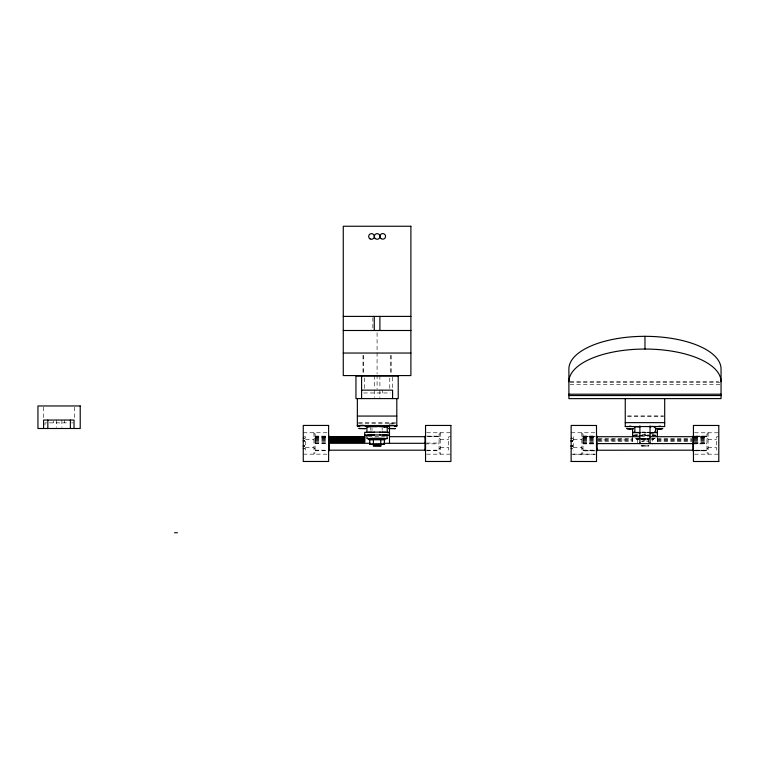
<?xml version="1.0" encoding="UTF-8"?>
<svg xmlns="http://www.w3.org/2000/svg" width="759" height="759" viewBox="0 0 759 759"><rect width="100%" height="100%" fill="white"/><g stroke="black" fill="none" stroke-linecap="round" stroke-linejoin="round"><path stroke-width="0.57" stroke-dasharray="3.79 2.85" d="M641.383 441.691L644.97 440.856L648.556 441.691M642.437 441.264L643.66 440.988M634.828 435.211L637.797 435.03M653.755 435.315L655.121 435.173L652.142 435.068M635.179 438.645L638.993 438.436M637.655 438.474C635.112 438.474 637.275 440.675 638.993 439.565M637.655 438.512L636.81 438.636M653.138 438.636L653.423 439.717L652.294 439.603L652.304 444.186M653.423 439.679L650.947 439.841M646.943 445.988L648.917 445.875L647.759 445.827M632.997 435.154L634.239 435.049M635.179 435.163L636.194 435.116M652.294 438.674L653.423 438.588M653.755 438.655L655.121 438.588L652.142 438.73M640.397 439.584L636.516 439.679L638.993 439.841M641.554 445.837L641.032 445.912L643.006 445.988M634.239 435.087L638.774 434.964L636.203 435.04M652.142 435.353L653.755 435.277M641.554 445.875L648.784 445.894M637.797 438.455L642.788 438.398M643.006 445.846L642.18 445.865L643.955 445.988M649.23 432.535L642.351 432.583M647.598 432.583L649.23 432.573M649.23 435.353L636.194 435.277M647.161 438.749L649.23 438.73M649.23 438.768L639.903 438.721M640.748 439.575L649.201 439.575M647.161 439.841L649.201 439.822L642.788 439.878L644.97 439.85M645.994 445.988L646.943 445.941M595.388 436.719L582.988 436.757L595.388 436.748M641.763 432.165L648.186 432.165M642.351 432.203L644.97 432.194M641.763 434.983L648.186 434.945M642.351 435.021L648.186 434.983M582.988 436.178L595.388 436.159M642.351 438.398L647.598 438.398M645.994 445.95L643.955 445.95M595.388 450.789L582.988 450.808L594.724 450.751M570.075 381.322L718.688 381.322M570.075 382.375L719.874 382.375M570.075 384.547L721.05 384.547M363.665 392.963L390.506 392.963M627.57 416.065L663.537 416.065M627.57 416.103L663.537 416.103M358.523 422.611L395.648 422.611M46.678 422.867L44.999 422.867L44.999 427.374M49.42 422.867L69.335 422.867M71.488 422.867L73.168 422.867M358.523 423.645L395.648 423.645M389.481 423.797L395.762 423.797M641.592 432.639L649.486 432.639M303.258 432.753L327.49 432.753M426.672 432.763L450.903 432.763M571.148 432.753L595.388 432.753M694.561 432.763L718.792 432.791M313.97 433.882L315.099 433.882L315.099 453.028L313.97 453.028M440.201 433.892L439.072 433.892L439.072 453.038L440.201 453.038M581.859 433.882L582.988 433.93L582.988 453.076L581.859 453.076M708.09 433.92L706.961 433.892L706.961 453.066L708.09 453.038M632.579 435.457L657.37 435.457M315.099 436.121L326.835 436.121M582.988 436.121L594.724 436.121M694.049 436.159L706.961 436.159L694.561 436.121M315.099 436.719L329.188 436.672M368.229 436.672L385.942 436.672M439.072 436.7L426.672 436.71L439.072 436.719M582.988 436.719L597.077 436.672M640.843 436.71L647.93 436.672M694.049 436.71L706.961 436.757L694.561 436.681M303.258 436.804L305.516 436.804L305.516 450.106M315.099 436.871L326.835 436.871M450.903 436.814L448.654 436.814L448.654 450.115M582.988 436.871L594.724 436.871M694.049 436.909L706.961 436.909M718.792 436.814L716.543 436.842L716.543 450.144M315.099 437.137L326.835 437.137M582.988 437.137L594.724 437.137M694.049 437.175L706.961 437.175M315.099 437.516L329.188 437.516M582.988 437.516L597.077 437.516M694.049 437.554L706.961 437.554M315.099 437.99L329.188 437.99M582.988 437.99L597.077 437.99M694.049 438.028L706.961 438.028M313.97 438.389L315.099 438.389M439.072 438.398L440.201 438.398M581.859 438.389L582.988 438.436M706.961 438.427L708.09 438.398M315.099 438.56L326.835 438.56M582.988 438.56L594.724 438.56M598.253 438.56L632.579 438.56M657.37 438.598L691.686 438.598M694.049 438.598L706.961 438.598M315.099 439.214L326.835 439.214M582.988 439.214L594.724 439.214M598.253 439.214L632.579 439.214M657.37 439.252L691.686 439.252M694.049 439.252L706.961 439.252M305.516 439.508L313.97 439.508M440.201 439.518L448.654 439.518M573.406 439.565L581.859 439.508M641.308 439.556L648.641 439.594M708.09 439.518L716.543 439.556M315.099 439.945L326.835 439.945M582.988 439.945L594.724 439.945M597.077 439.945L632.579 439.945M641.308 439.803L648.641 439.841M657.37 439.983L691.686 439.983M694.049 439.983L706.961 439.983M315.099 440.723L326.835 440.723M582.988 440.723L594.724 440.723M598.253 440.723L632.579 440.723M657.37 440.761L691.686 440.761M694.049 440.761L706.961 440.761M315.099 441.558L326.835 441.558M582.988 441.558L594.724 441.558M598.253 441.558L632.579 441.558M657.37 441.596L691.686 441.596M694.049 441.596L706.961 441.596M315.099 442.421L326.835 442.421M582.988 442.421L594.724 442.421M694.049 442.459L706.961 442.459M426.672 443.057L439.072 443.057M582.988 443.095L595.388 443.095M694.561 443.057L706.961 443.057M315.099 443.303L326.835 443.303M582.988 443.303L594.724 443.303M694.049 443.341L706.961 443.341M315.099 443.569L326.835 443.569M582.988 443.569L594.724 443.569M694.049 443.607L706.961 443.607M424.983 443.854L439.072 443.854M582.988 443.892L597.077 443.892M692.872 443.854L706.961 443.854M305.516 447.393L313.97 447.393M440.201 447.402L448.654 447.402M573.406 447.393L581.859 447.44M708.09 447.402L716.543 447.43M313.97 448.522L315.099 448.522M439.072 448.531L440.201 448.531M581.859 448.569L582.988 448.522M706.961 448.56L708.09 448.531M315.099 450.191L326.835 450.191M582.988 450.191L594.724 450.191M694.049 450.239L706.961 450.239L694.561 450.201M582.988 450.248L595.388 450.239M315.099 450.751L326.835 450.751M694.049 450.789L706.961 450.789L694.561 450.751M303.258 454.157L327.49 454.157M426.672 454.167L450.903 454.167M573.292 454.157L595.388 454.157M694.561 454.167L718.792 454.195M571.148 454.205L595.388 454.205M426.672 436.121L439.072 436.14M426.672 450.201L439.072 450.201M426.672 450.751L439.072 450.77M642.351 432.545L644.97 432.554M642.788 438.711L644.97 438.721M644.97 439.556L647.161 439.556M647.598 432.165L649.23 432.222M651.175 434.964L647.598 434.983L649.23 435.03M647.161 438.398L650.046 438.417M652.028 434.973L653.736 435.04M639.903 438.768L634.828 438.55M652.142 435.03L655.71 435.087M650.947 438.474L654.77 438.541M636.194 435.315L634.828 435.173M652.294 438.474L653.138 438.55M636.81 438.598L637.655 438.674M646.288 440.988L647.512 441.264M708.09 432.763L708.09 454.195M657.37 437.791L657.37 443.303M648.641 439.556L648.641 444.062M644.97 432.602L644.97 435.457M637.645 439.679L637.645 444.186M632.579 437.753L632.579 442.421M581.859 432.753L581.859 454.205M573.406 436.804L573.406 450.153M440.201 432.763L440.201 454.167M392.583 377.185L392.583 388.969M391.17 355.297L391.17 373.324M390.752 355.297L390.752 373.324M389.765 377.935L389.765 389.671M382.716 390.145L382.716 392.963M382.156 428.038L382.156 430.277M379.898 375.582L379.898 388.494M379.898 390.145L379.898 397.536M377.081 332.755L377.081 351.493M377.081 352.66L377.081 373.741M377.081 374.918L377.081 388.969M374.263 375.582L374.263 388.494M374.263 390.145L374.263 397.536M372.859 317.585L372.859 329.33M372.014 428.161L372.014 430.533M370.715 427.934L370.715 430.192M364.405 377.935L364.405 389.671M363.419 355.297L363.419 373.324M362.992 355.297L362.992 373.324M313.97 432.753L313.97 454.157M74.581 407.137L74.581 418.873M64.714 420.05L64.714 422.867M61.887 420.05L61.915 427.44M56.28 420.05L56.28 427.44M53.443 420.989L53.443 422.867M43.586 407.137L43.586 420.05"/><path stroke-width="1.14" d="M640.074 442.905L639.903 443.607L639.903 425.837M365.563 425.884C364.69 425.173 358.941 425.173 359.368 425.979M395.135 425.894C394.3 425.173 388.589 425.163 388.94 425.979M627.238 428.456C626.507 429.29 633.936 429.262 633.101 428.418M627.247 428.418L626.801 428.598L631.071 428.949M656.848 428.418C655.985 429.3 663.48 429.281 662.711 428.418M656.848 428.456L656.383 428.636L659.742 428.958M369.197 425.6L384.709 425.638M366.939 432.355L366.939 426.719L379.709 426.53M369.197 426.719L371.502 426.615M384.709 426.767L381.027 426.586M387.223 432.355L387.223 426.719L384.253 426.862M364.69 435.173L374.462 434.983M386.881 435.23L387.223 438.55L385.866 438.655M369.908 435.03C364.899 433.484 366.369 441.302 371.104 438.436M368.921 438.512L369.766 438.474M385.249 438.598L384.405 438.474M650.046 432.564C657.474 435.486 657.503 423.626 650.046 426.928M632.579 432.393L634.239 432.232M632.589 428.892L633.566 428.598L633.101 428.456M384.405 439.765C389.936 439.423 364.235 439.423 369.766 439.765M380.496 444.224C381.246 444.053 372.925 444.053 373.665 444.224M660.624 428.987L662.702 428.456M380.743 444.309L384.405 444.186L384.405 439.679L369.756 439.679L369.756 444.186L373.419 444.309M369.756 444.186L384.405 444.186M368.295 432.26L372.014 432.184M631.08 426.188L629.334 426.188M369.908 438.417L372.859 438.408M660.624 426.188L658.878 426.188M372.014 426.549L377.081 426.53M374.462 432.165L364.69 432.355L364.69 442.421L329.188 442.421M370.885 434.964L380.297 434.945M372.014 438.379L384.253 438.417M373.874 432.127L380.297 432.127M374.462 438.36L382.156 438.379M343.267 316.408L410.894 316.408M343.267 330.497L410.894 330.497M343.267 353.039L410.894 353.039M361.588 390.145L392.583 390.145L392.583 398.598M568.899 394.206L721.05 394.206M568.899 395.553L721.05 395.553M357.356 416.065L396.805 416.065M625.255 422.649L664.694 422.649M357.356 425.505L396.805 425.505M596.508 425.486L571.148 425.438L571.148 461.519M718.792 425.476L693.441 425.448L693.441 461.51L718.792 461.481M357.356 425.685L369.605 425.685M384.566 425.685L396.805 425.685M359.681 426.511L357.356 426.511L357.356 398.598M365.477 426.511L368.959 426.511M384.045 426.511L388.684 426.511M394.49 426.511L396.805 426.511L396.805 398.598M625.255 426.511L627.57 426.511M654.258 426.511L656.573 426.511M387.223 432.602L389.481 432.602M632.579 432.639L640.463 432.639M649.486 432.639L657.37 432.602M364.69 435.419L366.939 435.419M387.223 435.419L389.481 435.419M329.188 436.672L364.69 436.719M389.481 436.672L425.543 436.672M596.508 436.71L639.657 436.71M649.106 436.71L693.441 436.672M329.188 436.871L364.69 436.871M329.188 437.137L364.69 437.137M329.188 437.516L364.69 437.516M329.188 437.99L364.69 437.99M303.258 438.389L304.387 438.389M571.148 438.436L572.277 438.389M329.188 438.56L364.69 438.56M329.188 439.214L364.69 439.214M329.188 439.945L364.69 439.945M329.188 440.723L364.69 440.723M303.258 440.78L304.387 440.78M571.148 440.77L572.277 440.78M303.258 441.055L304.387 441.055M571.148 441.055L572.277 441.055M571.148 441.169L572.277 441.169M329.188 441.558L364.69 441.558M424.983 443.057L425.543 443.057M329.188 443.303L370.563 443.303M383.57 443.303L425.543 443.303M597.077 443.607L692.872 443.607M303.258 445.846L304.387 445.846M571.148 445.837L572.277 445.846M303.258 446.131L304.387 446.131M571.148 446.131L572.277 446.131M571.148 446.235L572.277 446.235M596.508 448.351L597.077 448.351M303.258 448.522L304.387 448.522M571.148 448.522L572.277 448.569M424.983 449.224L425.543 449.224M424.983 450.002L425.543 450.002M692.872 450.002L693.441 450.002M329.188 450.191L424.983 450.191M597.077 450.239L692.872 450.191M571.148 461.472L596.508 461.519L596.508 425.438M174.57 532.752L177.388 532.752M379.13 426.577L387.223 426.719M379.709 432.165L383.286 432.146M379.709 434.983L383.286 434.964M639.903 426.928L634.828 426.757M639.903 432.564L634.828 432.393L634.828 426.719M382.156 432.184L389.481 432.355M382.156 435.002L385.847 435.002M384.253 432.213L385.866 432.26M384.253 435.03L389.481 435.173M383.058 438.436L387.223 438.55M655.71 432.232L657.37 432.393M368.295 426.824L366.939 426.719M385.866 435.078L387.223 435.173M368.295 438.655L366.939 438.55M649.875 442.905L650.046 443.607L650.046 425.837M718.792 425.448L718.792 461.51M692.872 436.121L692.872 450.789M664.694 398.598L664.694 426.549L625.255 426.549L625.255 398.598M657.37 428.484L657.37 436.871M644.97 336.322A76.08 32.675 0 0 0 568.899 368.997L568.899 398.636L721.05 398.598L721.05 368.997A76.08 32.675 0 0 0 644.97 336.322L644.97 349.045A76.08 32.675 0 0 0 568.899 381.72M632.579 428.522L632.579 436.871M597.077 436.121L597.077 450.789M424.983 436.121L424.983 450.751M389.481 424.974L389.481 443.303M383.447 425.505L383.447 426.634M380.743 439.556L380.743 444.062M379.898 316.408L379.898 330.497M374.263 316.408L374.263 330.497M373.419 439.556L373.419 444.062M370.715 425.505L370.715 426.634M361.588 376.056L361.588 398.598M329.188 436.121L329.188 450.751M74.031 428.503L74.031 420.05L43.586 420.05L43.586 428.503M70.369 420.05L70.369 428.503M47.826 420.05L47.826 428.503M644.97 349.045A76.08 32.675 0 0 1 721.05 381.72M359.016 428.503L365.677 428.598L359.016 428.503M388.617 428.503L395.259 428.598L388.617 428.503M373.276 445.856L381.027 445.875L373.276 445.856M410.894 226.248L343.267 226.248L343.267 375.582L410.894 375.582L410.894 226.248M398.219 376.056L355.952 376.056L355.952 398.598L398.219 398.598L398.219 376.056M80.217 405.961L37.95 405.961L37.95 428.503L80.217 428.503L80.217 405.961M328.619 425.438L303.258 425.438L303.258 461.472L328.619 461.472L328.619 425.438M450.903 425.448L425.543 425.448L425.543 461.481L450.903 461.481L450.903 425.448M370.041 238.876A2.818 2.818 0 0 0 374.31 236.495A2.818 2.818 0 0 0 370.117 233.99A2.818 2.818 0 0 0 370.041 238.876M380.8 238.392A2.818 2.818 0 0 0 385.487 237.055A2.818 2.818 0 0 0 381.986 233.658A2.818 2.818 0 0 0 380.8 238.392M375.164 238.468A2.818 2.818 0 0 0 379.861 237.14A2.818 2.818 0 0 0 376.36 233.744A2.818 2.818 0 0 0 375.164 238.468"/></g></svg>
